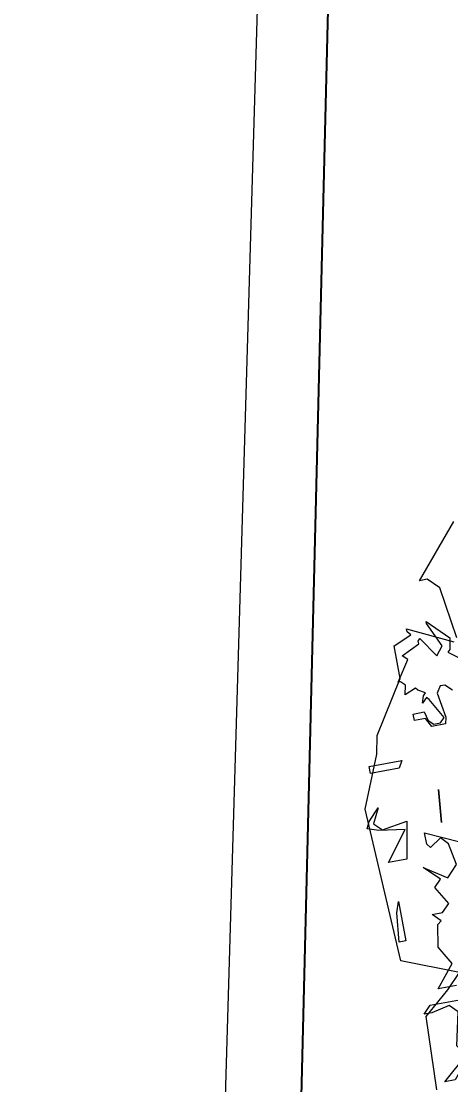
# Model space of a CAD drawing. Header units: millimetres. Extents: x 1418 to 1811, y 1796 to 1956.
# Drawn here: x 1464.069 to 1464.724, y 1889.56 to 1891.183 of the extents above; entities that cross this region are included whole.
import ezdxf

# ---------------------------------------------------------------- set-up
doc = ezdxf.new("R2010")
doc.units = ezdxf.units.MM
for name, color, linetype, lineweight in [('ARBRE', 251, 'Continuous', 13), ('PA6_TERRENO', 6, 'Continuous', 18), ('PA6_TEXTO', 3, 'Continuous', 18)]:
    doc.layers.add(name, color=color, linetype=linetype, lineweight=lineweight)
doc.layers.add('VEGETAIS', color=3, linetype='Continuous')
doc.styles.add('200 Médio', font='arial.ttf', dxfattribs={"height": 0.75})
doc.styles.add('ARIAL', font='ARIAL', dxfattribs={"height": 0.2})
doc.dimstyles.new('AQ250', dxfattribs={"dimscale": 10, "dimtxt": 0.05, "dimasz": 0.03, "dimexe": 0.03, "dimexo": 0.025, "dimgap": 0.025, "dimtad": 1, "dimzin": 0, "dimdsep": 46, "dimtxsty": 'ARIAL', "dimblk": 'ARCHTICK', "dimcen": 0.09, "dimdle": 0.03, "dimclrt": 7, "dimadec": 0, "dimazin": 0, "dimtfac": 1, "dimtix": 1, "dimtmove": 2, "dimatfit": 3, "dimldrblk": 'OPEN90', "dimfxl": 1, "dimtvp": 1, "dimtolj": 1, "dimtzin": 0, "dimarcsym": 0})

# ---------------------------------------------------------------- blocks, each defined once
blk = doc.blocks.new('_ArchTick')
at = {"color": 0, "linetype": 'ByBlock', "const_width": 0.15}
blk.add_lwpolyline([(-0.5, -0.5), (0.5, 0.5)], dxfattribs=at)
blk = doc.blocks.new('*D5')
at = {"layer": 'Defpoints', "color": 0, "transparency": 16777216}
for p in [(1462.054, 1891.901), (1464.4477, 1891.8309), (1462.0087, 1808.5791)]:
    blk.add_point(p, dxfattribs=at)
at = {"layer": 'PA6_TEXTO', "color": 0, "lineweight": -2, "transparency": 16777216}
for p, q in [((1459.6062, 1808.3494), (1462.0628, 1892.2009)), ((1464.1978, 1891.8382), (1461.7541, 1891.9098)), ((1461.7588, 1808.5864), (1459.3151, 1808.658))]:
    blk.add_line(p, q, dxfattribs=at)
at = {"layer": 'PA6_TEXTO', "color": 0, "lineweight": -2, "transparency": 16777216, "xscale": 0.3, "yscale": 0.3, "zscale": 0.3}
for p, rotation in [((1462.054, 1891.901), 88.32188908293921), ((1459.615, 1808.6492), 268.3218890829392)]:
    blk.add_blockref('_ArchTick', p, dxfattribs=dict(at, rotation=rotation))
at = {"layer": 'PA6_TEXTO', "color": 7, "transparency": 16777216, "insert": (1461.4674, 1850.2566), "char_height": 0.75, "attachment_point": 5, "rotation": 268.3219, "style": '200 Médio'}
blk.add_mtext('\\A1;83.29', dxfattribs=at)
blk = doc.blocks.new('_Open90')
at = {"color": 0, "linetype": 'ByBlock', "lineweight": -2}
for p, q in [((-0.5, 0.5), (0, 0)), ((0, 0), (-1, 0)), ((0, 0), (-0.5, -0.5))]:
    blk.add_line(p, q, dxfattribs=at)
blk = doc.blocks.new('*D8')
at = {"layer": 'Defpoints', "color": 0, "transparency": 16777216}
for p in [(1464.4823, 1893.2522), (1464.4477, 1891.8309), (1525.828, 1890.3369)]:
    blk.add_point(p, dxfattribs=at)
at = {"layer": 'PA6_TEXTO', "color": 0, "lineweight": -2, "transparency": 16777216}
for p, q in [((1464.4538, 1892.0808), (1464.4896, 1893.5521)), ((1526.1625, 1891.7509), (1464.1824, 1893.2595)), ((1525.8341, 1890.5868), (1525.8699, 1892.0581))]:
    blk.add_line(p, q, dxfattribs=at)
at = {"layer": 'PA6_TEXTO', "color": 0, "lineweight": -2, "transparency": 16777216, "xscale": 0.3, "yscale": 0.3, "zscale": 0.3}
for p, rotation in [((1464.4823, 1893.2522), 178.6056793841393), ((1525.8626, 1891.7582), 358.6056793841393)]:
    blk.add_blockref('_ArchTick', p, dxfattribs=dict(at, rotation=rotation))
at = {"layer": 'PA6_TEXTO', "color": 7, "transparency": 16777216, "insert": (1495.1879, 1893.138), "char_height": 0.75, "attachment_point": 5, "rotation": 358.6057, "style": '200 Médio'}
blk.add_mtext('\\A1;61.40', dxfattribs=at)
blk = doc.blocks.new('WMF26', base_point=(0, 0.001))
at = {"color": 85}
for points in [[(13.05, -4.688), (13.02, -5.387), (12.772, -5.598), (12.635, -5.737), (13.158, -5.948), (13.223, -7.418), (13.02, -7.905), (12.984, -8.079), (12.671, -8.567), (12.671, -8.88), (12.496, -8.953), (12.525, -8.989), (12.525, -9.018), (12.111, -8.814)], [(12.074, -8.844), (12.147, -9.338), (12.248, -9.44), (12.321, -9.44), (11.899, -9.928)]]:
    blk.add_lwpolyline(points, dxfattribs=at)
at = {"color": 106}
for points in [[(12.714, -4.925), (12.86, -4.75), (12.962, -4.75), (12.714, -4.961), (12.787, -5.063), (12.714, -5.376), (12.787, -5.449), (12.962, -5.412), (13.035, -5.412), (12.962, -5.485), (12.576, -5.485), (12.475, -5.551), (12.402, -5.551), (12.475, -5.485), (12.402, -5.412), (12.576, -5.136), (12.576, -4.998), (12.475, -4.889), (12.402, -4.889), (12.54, -4.75), (12.612, -4.889), (12.714, -4.925), (12.714, -4.925)], [(12.686, -5.835), (12.787, -6.009), (12.751, -6.22), (12.714, -6.25), (12.787, -6.322), (12.686, -6.322), (12.612, -6.395), (12.714, -6.57), (12.649, -6.635), (12.787, -6.773), (12.576, -6.635), (12.475, -6.744), (12.511, -6.949), (12.576, -7.021), (12.686, -6.949), (12.714, -6.985), (12.714, -7.094), (12.402, -6.949)], [(12.686, -5.623), (12.86, -5.623), (12.686, -5.835)], [(13.142, -6.124), (13.112, -6.4), (13.076, -6.502), (13.076, -6.124), (13.142, -6.124), (13.142, -6.124)], [(12.89, -7.159), (13.136, -7.195), (13.238, -7.232), (13.209, -7.297), (13.1, -7.407), (13.173, -7.268), (13.1, -7.195), (12.86, -7.232), (12.926, -6.882), (13.1, -6.882), (12.89, -7.159), (12.89, -7.159)], [(12.54, -7.159), (12.511, -7.472), (12.54, -7.159), (12.54, -7.159)], [(13.112, -7.805), (12.798, -7.805), (12.836, -7.739), (13.112, -7.739), (13.112, -7.805), (13.112, -7.805)], [(12.506, -8.152), (12.613, -8.152), (12.613, -8.215), (12.506, -8.215), (12.484, -8.129), (12.439, -8.085), (12.375, -8.085), (12.331, -8.129), (12.439, -8.322), (12.461, -8.344), (12.506, -8.3), (12.484, -8.367), (12.461, -8.39), (12.528, -8.429), (12.546, -8.451), (12.653, -8.407), (12.635, -8.497), (12.675, -8.536), (12.698, -8.536), (12.568, -8.729), (12.613, -8.773), (12.439, -8.858), (12.439, -8.881), (12.421, -8.903), (12.291, -8.712), (12.224, -8.796), (12.331, -9.033), (12.331, -9.051), (12.139, -8.858), (12.161, -8.751), (12.184, -8.729), (12.099, -8.666)], [(12.206, -8.367), (12.268, -8.429), (12.314, -8.429), (12.353, -8.367), (12.314, -8.129), (12.331, -8.067), (12.461, -8.067), (12.506, -8.152), (12.506, -8.152)]]:
    blk.add_lwpolyline(points, dxfattribs=at)
blk = doc.blocks.new('T2_02')
at = {"xscale": 0.3499999999999943, "yscale": 0.3499999999999943, "zscale": 0.3499999999999943}
blk.add_blockref('WMF26', (-2.2399, 1.997), dxfattribs=at)

msp = doc.modelspace()

# ---------------------------------------------------------------- linework, layer by layer
at = {"layer": 'PA6_TERRENO'}
msp.add_lwpolyline([(1525.828, 1890.3369), (1523.8608, 1810.3571), (1462.0087, 1808.5791), (1464.4477, 1891.8309)], close=True, dxfattribs=at)
at = {"layer": 'VEGETAIS'}
msp.add_line((1464.2937, 1881.2065), (1464.5457, 1891.5595), dxfattribs=at)

# ---------------------------------------------------------------- block references
at = {"layer": 'ARBRE', "xscale": 0.4621142716754233, "yscale": 0.4621142716754233, "zscale": 0.4621142716754233, "rotation": 190.6551472559353}
msp.add_blockref('T2_02', (1465.7295, 1889.9127), dxfattribs=at)

# ---------------------------------------------------------------- dimensions: what is measured, and where the dimension line sits
at = {"layer": 'PA6_TEXTO'}
for p1, distance, picture, middle in [((1525.828, 1890.3369), -1.4217, '*D8', (1495.1879, 1893.138)), ((1462.0087, 1808.5791), 2.3947, '*D5', (1461.4674, 1850.2566))]:
    dim = msp.add_aligned_dim(p1=p1, p2=(1464.4477, 1891.8309), distance=distance, dimstyle='AQ250', override={"dimtxsty": '200 Médio'}, dxfattribs=at)
    dim.commit()
    dim.dimension.update_dxf_attribs({"geometry": picture, "text_midpoint": middle})

doc.saveas('drawing.dxf')
